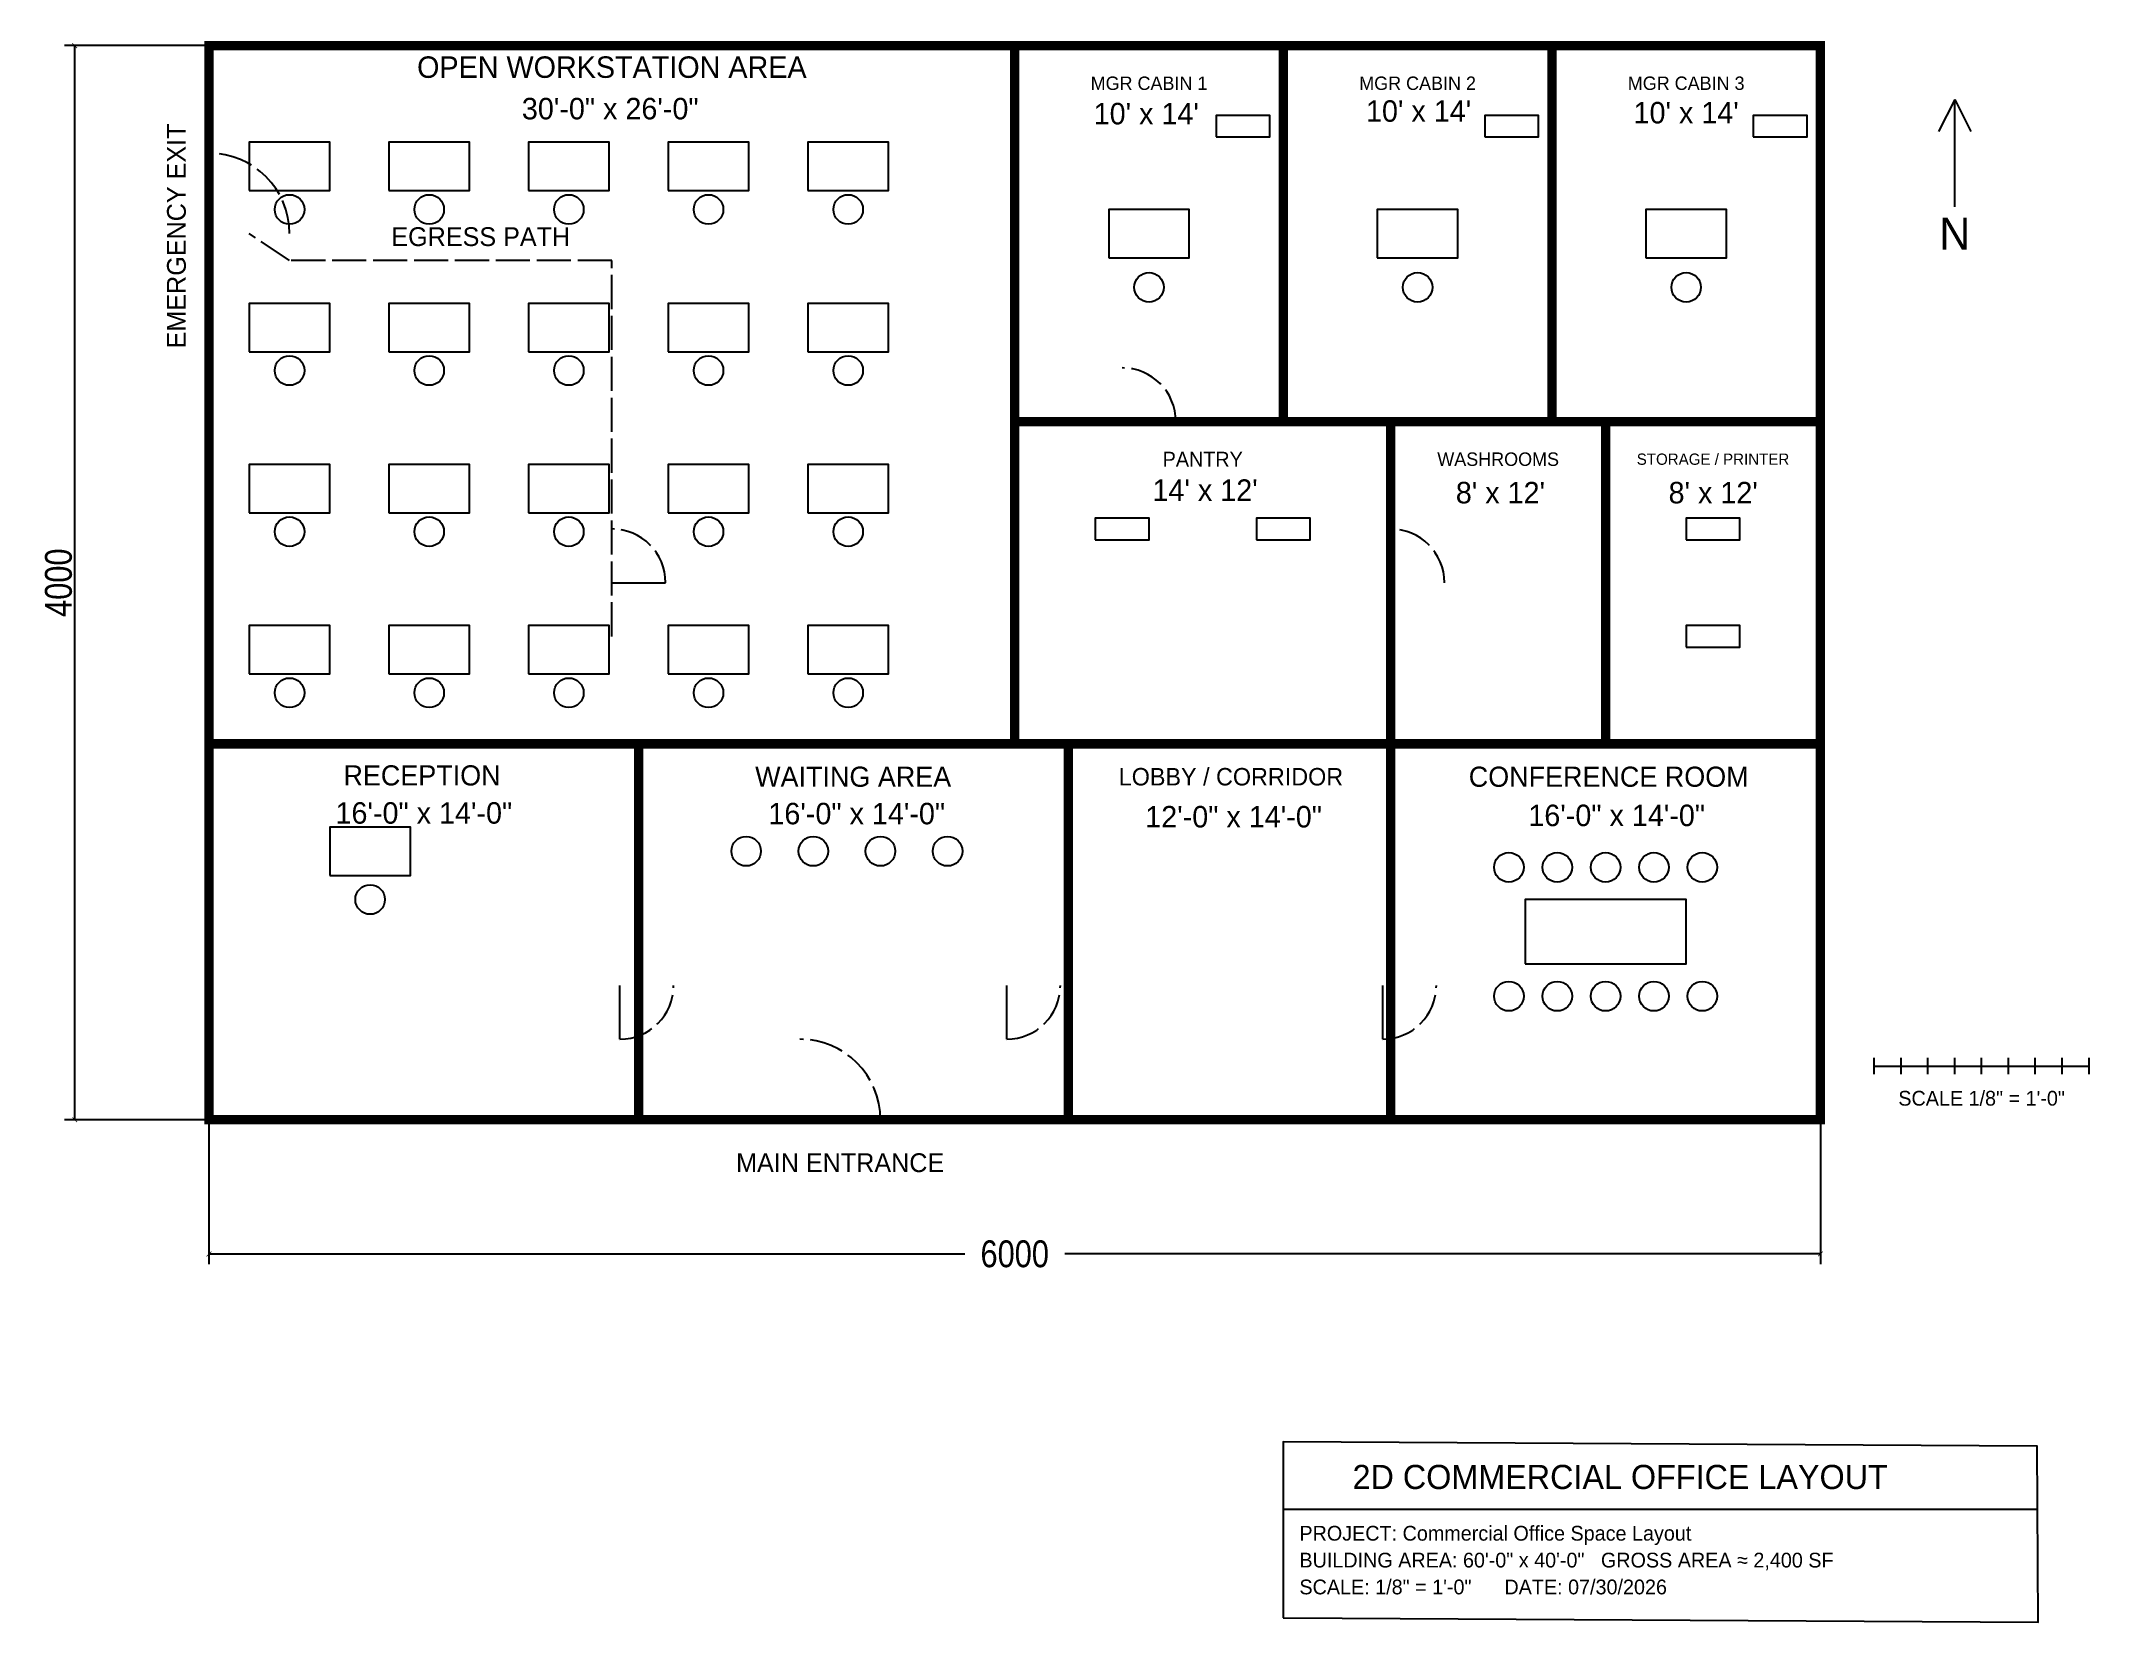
# Model space of a CAD drawing. Header units: metres. Extents: x -6.3 to 70, y -18.7 to 40.2.
import ezdxf
from ezdxf.enums import TextEntityAlignment as Align

# ---------------------------------------------------------------- set-up
doc = ezdxf.new("R2010")
doc.units = ezdxf.units.M
doc.linetypes.add('DASHED', pattern=[1.524, 1.27, -0.254])
for name, color, linetype in [('A-DOOR', 4, 'Continuous'), ('A-WALL', 7, 'Continuous'), ('CENTER', 12, 'DASHED'), ('DIMS', 2, 'Continuous'), ('FURN', 6, 'Continuous'), ('TEXT', 73, 'Continuous'), ('TITLE', 7, 'Continuous')]:
    doc.layers.add(name, color=color, linetype=linetype)
doc.layers.add('OVERALL', color=7, linetype='Continuous', true_color=0xf5ffff)
doc.styles.add('OpenSansCondensed-Light', font='OpenSansCondensed-Light.ttf')
doc.dimstyles.new('EZDXF', dxfattribs={"dimtxt": 0.25, "dimasz": 0.175, "dimexe": 0.375, "dimexo": 0.125, "dimgap": 0.1, "dimtad": 1, "dimlfac": 100, "dimzin": 12, "dimdsep": 46, "dimtxsty": 'OpenSansCondensed-Light', "dimblk": 'ARCHTICK', "dimcen": 2.5, "dimazin": 3, "dimtfac": 0.5, "dimtmove": 2, "dimatfit": 3, "dimarcsym": 0})

# ---------------------------------------------------------------- blocks, each defined once
blk = doc.blocks.new('DESK')
at = {"layer": 'FURN'}
blk.add_lwpolyline([(-1.5, -0.9), (1.5, -0.9), (1.5, 0.9), (-1.5, 0.9), (-1.5, -0.9)], dxfattribs=at)
at = {"layer": 'TEXT', "flags": 1}
for tag, p in [('ITEM_ID', (0, -0.9)), ('NAME', (0, -1.4)), ('COST', (0, -1.9))]:
    blk.add_attdef(tag, p, '', height=0.35, dxfattribs=at)
blk = doc.blocks.new('CHAIR')
at = {"layer": 'FURN'}
blk.add_circle((0, 0), 0.55, dxfattribs=at)
at = {"layer": 'TEXT', "flags": 1}
for tag, p in [('ITEM_ID', (0, -0.9)), ('NAME', (0, -1.4)), ('COST', (0, -1.9))]:
    blk.add_attdef(tag, p, '', height=0.35, dxfattribs=at)
blk = doc.blocks.new('MEETING_TABLE')
at = {"layer": 'FURN'}
blk.add_lwpolyline([(-3, -1.2), (3, -1.2), (3, 1.2), (-3, 1.2), (-3, -1.2)], dxfattribs=at)
at = {"layer": 'TEXT', "flags": 1}
for tag, p in [('ITEM_ID', (0, -0.9)), ('NAME', (0, -1.4)), ('COST', (0, -1.9))]:
    blk.add_attdef(tag, p, '', height=0.35, dxfattribs=at)
blk = doc.blocks.new('CABINET')
at = {"layer": 'FURN'}
blk.add_lwpolyline([(-1, -0.4), (1, -0.4), (1, 0.4), (-1, 0.4), (-1, -0.4)], dxfattribs=at)
at = {"layer": 'TEXT', "flags": 1}
for tag, p in [('ITEM_ID', (0, -0.9)), ('NAME', (0, -1.4)), ('COST', (0, -1.9))]:
    blk.add_attdef(tag, p, '', height=0.35, dxfattribs=at)
blk = doc.blocks.new('_ARCHTICK')
at = {"color": 0, "linetype": 'ByBlock', "const_width": 0.15}
blk.add_lwpolyline([(-0.5, -0.5), (0.5, 0.5)], dxfattribs=at)
blk = doc.blocks.new('*D7')
at = {"layer": 'Defpoints', "color": 0, "transparency": 16777216}
for p in [(0, 0), (60, 0), (60, -5)]:
    blk.add_point(p, dxfattribs=at)
at = {"layer": 'OVERALL', "color": 0, "lineweight": -2, "transparency": 16777216}
for p, q in [((0, -0.125), (0, -5.375)), ((60, -0.125), (60, -5.375)), ((0, -5), (28.138, -5)), ((60, -5), (31.862, -5))]:
    blk.add_line(p, q, dxfattribs=at)
at = {"layer": 'OVERALL', "color": 0, "lineweight": -2, "transparency": 16777216, "xscale": 0.175, "yscale": 0.175, "zscale": 0.175, "rotation": 180}
blk.add_blockref('_ARCHTICK', (0, -5), dxfattribs=at)
at = {"layer": 'OVERALL', "color": 0, "lineweight": -2, "transparency": 16777216, "xscale": 0.175, "yscale": 0.175, "zscale": 0.175}
blk.add_blockref('_ARCHTICK', (60, -5), dxfattribs=at)
at = {"layer": 'OVERALL', "color": 0, "transparency": 16777216, "insert": (30, -5), "char_height": 1, "attachment_point": 5, "style": 'OpenSansCondensed-Light'}
blk.add_mtext('6000', dxfattribs=at)

msp = doc.modelspace()

# ---------------------------------------------------------------- linework, layer by layer
at = {"layer": 'A-DOOR'}
for p, q in [((0, 33), (0, 36)), ((34, 26), (36, 26)), ((44, 20), (44, 22)), ((15, 20), (17, 20)), ((15.3, 3), (15.3, 5)), ((29.7, 3), (29.7, 5)), ((43.7, 3), (43.7, 5)), ((22, 0), (25, 0))]:
    msp.add_line(p, q, dxfattribs=at)
at = {"layer": 'A-WALL', "const_width": 0.35}
for points in [[(0, 0), (60, 0), (60, 40), (0, 40), (0, 0)], [(30, 14), (30, 40)], [(40, 26), (40, 40)], [(50, 26), (50, 40)], [(30, 26), (60, 26)], [(44, 14), (44, 26)], [(52, 14), (52, 26)], [(0, 14), (60, 14)], [(16, 0), (16, 14)], [(32, 0), (32, 14)], [(44, 0), (44, 14)]]:
    msp.add_lwpolyline(points, dxfattribs=at)
at = {"layer": 'CENTER', "color": 1}
msp.add_lwpolyline([(15, 18), (15, 32), (3, 32), (1.5, 33)], dxfattribs=at)
at = {"layer": 'CENTER'}
for centre, radius, start, end in [((0, 33), 3, 0, 90), ((34, 26), 2, 0, 90), ((15, 20), 2, 0, 90), ((44, 20), 2, 0, 90), ((15.3, 5), 2, -90, 0), ((29.7, 5), 2, -90, 0), ((43.7, 5), 2, -90, 0), ((22, 0), 3, 0, 90)]:
    msp.add_arc(centre, radius, start, end, dxfattribs=at)
at = {"layer": 'DIMS'}
for p, q in [((62, 1.7), (62, 2.3)), ((63, 1.7), (63, 2.3)), ((64, 1.7), (64, 2.3)), ((65, 1.7), (65, 2.3)), ((66, 1.7), (66, 2.3)), ((67, 1.7), (67, 2.3)), ((68, 1.7), (68, 2.3)), ((69, 1.7), (69, 2.3)), ((70, 1.7), (70, 2.3)), ((62, 2), (70, 2))]:
    msp.add_line(p, q, dxfattribs=at)
at = {"layer": 'TEXT'}
for p, q in [((65, 38), (64.4, 36.8)), ((65, 34), (65, 38)), ((65, 38), (65.6, 36.8))]:
    msp.add_line(p, q, dxfattribs=at)
at = {"layer": 'TITLE'}
msp.add_line((40, -14.5), (68.08013, -14.5), dxfattribs=at)
msp.add_lwpolyline([(40, -18.55337), (40.03259, -18.55386), (68.10105, -18.70665), (68.06846, -12.15278), (40, -12)], close=True, dxfattribs=at)

# ---------------------------------------------------------------- block references
at = {"layer": 'FURN'}
for name, p in [('CABINET', (38.5, 37)), ('CABINET', (48.5, 37)), ('CABINET', (58.5, 37)), ('DESK', (3, 35.5)), ('DESK', (8.2, 35.5)), ('DESK', (13.4, 35.5)), ('DESK', (18.6, 35.5)), ('DESK', (23.8, 35.5)), ('CHAIR', (3, 33.9)), ('CHAIR', (8.2, 33.9)), ('CHAIR', (13.4, 33.9)), ('CHAIR', (18.6, 33.9)), ('CHAIR', (23.8, 33.9)), ('DESK', (35, 33)), ('DESK', (45, 33)), ('DESK', (55, 33)), ('CHAIR', (35, 31)), ('CHAIR', (45, 31)), ('CHAIR', (55, 31)), ('DESK', (3, 29.5)), ('DESK', (8.2, 29.5)), ('DESK', (13.4, 29.5)), ('DESK', (18.6, 29.5)), ('DESK', (23.8, 29.5)), ('CHAIR', (3, 27.9)), ('CHAIR', (8.2, 27.9)), ('CHAIR', (13.4, 27.9)), ('CHAIR', (18.6, 27.9)), ('CHAIR', (23.8, 27.9)), ('DESK', (3, 23.5)), ('DESK', (8.2, 23.5)), ('DESK', (13.4, 23.5)), ('DESK', (18.6, 23.5)), ('DESK', (23.8, 23.5)), ('CHAIR', (3, 21.9)), ('CHAIR', (8.2, 21.9)), ('CHAIR', (13.4, 21.9)), ('CHAIR', (18.6, 21.9)), ('CHAIR', (23.8, 21.9)), ('CABINET', (34, 22)), ('CABINET', (40, 22)), ('CABINET', (56, 22)), ('DESK', (3, 17.5)), ('DESK', (8.2, 17.5)), ('DESK', (13.4, 17.5)), ('DESK', (18.6, 17.5)), ('DESK', (23.8, 17.5)), ('CABINET', (56, 18)), ('CHAIR', (3, 15.9)), ('CHAIR', (8.2, 15.9)), ('CHAIR', (13.4, 15.9)), ('CHAIR', (18.6, 15.9)), ('CHAIR', (23.8, 15.9)), ('DESK', (6, 10)), ('CHAIR', (20, 10)), ('CHAIR', (22.5, 10)), ('CHAIR', (25, 10)), ('CHAIR', (27.5, 10)), ('CHAIR', (48.4, 9.4)), ('CHAIR', (50.2, 9.4)), ('CHAIR', (52, 9.4)), ('CHAIR', (53.8, 9.4)), ('CHAIR', (55.6, 9.4)), ('CHAIR', (6, 8.2)), ('MEETING_TABLE', (52, 7)), ('CHAIR', (48.4, 4.6)), ('CHAIR', (50.2, 4.6)), ('CHAIR', (52, 4.6)), ('CHAIR', (53.8, 4.6)), ('CHAIR', (55.6, 4.6))]:
    msp.add_blockref(name, p, dxfattribs=at)

# ---------------------------------------------------------------- texts
at = {"layer": 'TEXT'}
for s, height, p in [('OPEN WORKSTATION AREA', 0.8, (15, 39.2)), ('MGR CABIN 1', 0.5, (35, 38.6)), ('MGR CABIN 2', 0.5, (45, 38.6)), ('MGR CABIN 3', 0.5, (55, 38.6)), ('30\'-0" x 26\'-0"', 0.8, (14.93965, 37.65472)), ("10' x 14'", 0.8, (34.89811, 37.46854)), ("10' x 14'", 0.8, (45.03759, 37.56561)), ("10' x 14'", 0.8, (54.9997, 37.5032)), ('N', 1.2, (65, 33)), ('EGRESS PATH', 0.7, (10.11877, 32.88726)), ('WASHROOMS', 0.5, (48, 24.6)), ('STORAGE / PRINTER', 0.42, (56, 24.6)), ("14' x 12'", 0.8, (37.088, 23.44666)), ("8' x 12'", 0.8, (48.08482, 23.35354)), ("8' x 12'", 0.8, (56.00625, 23.35354)), ('RECEPTION', 0.75, (7.93198, 12.82421)), ('WAITING AREA', 0.75, (23.98503, 12.77455)), ('LOBBY / CORRIDOR', 0.65, (38.05009, 12.77455)), ('CONFERENCE ROOM', 0.75, (52.11515, 12.77455)), ('16\'-0" x 14\'-0"', 0.8, (8, 11.425)), ('16\'-0" x 14\'-0"', 0.8, (24.11817, 11.40161)), ('12\'-0" x 14\'-0"', 0.8, (38.14949, 11.28472)), ('16\'-0" x 14\'-0"', 0.8, (52.41335, 11.33438)), ('SCALE 1/8" = 1\'-0"', 0.55, (66, 0.8)), ('MAIN ENTRANCE', 0.7, (23.5, -1.6)), ('2D COMMERCIAL OFFICE LAYOUT', 0.9, (52.54226, -13.30328))]:
    msp.add_text(s, height=height, dxfattribs=at).set_placement(p, align=Align.MIDDLE_CENTER)
at = {"layer": 'TEXT', "color": 1}
msp.add_text('EMERGENCY EXIT', height=0.7, rotation=90, dxfattribs=at).set_placement((-1.2128, 32.91283), align=Align.MIDDLE_CENTER)
at = {"layer": 'TEXT', "color": 75}
msp.add_text('PANTRY', height=0.55, dxfattribs=at).set_placement((37, 24.6), align=Align.MIDDLE_CENTER)
at = {"layer": 'TITLE'}
for s, p in [('PROJECT: Commercial Office Space Layout', (40.6, -15.4)), ('BUILDING AREA: 60\'-0" x 40\'-0"   GROSS AREA ≈ 2,400 SF', (40.6, -16.4)), ('SCALE: 1/8" = 1\'-0"      DATE: 07/30/2026', (40.6, -17.4))]:
    msp.add_text(s, height=0.55, dxfattribs=at).set_placement(p, align=Align.MIDDLE_LEFT)

# ---------------------------------------------------------------- dimensions: what is measured, and where the dimension line sits
at = {"layer": 'OVERALL'}
msp.add_linear_dim(base=(-5, 0), p1=(0, 0), p2=(0, 40), angle=90, dimstyle='EZDXF', override={"dimtxt": 1}, dxfattribs=at).render()
dim = msp.add_linear_dim(base=(60, -5), p1=(0, 0), p2=(60, 0), dimstyle='EZDXF', override={"dimtxt": 1}, dxfattribs=at)
dim.commit()
dim.dimension.update_dxf_attribs({"geometry": '*D7', "text_midpoint": (30, -5), "dimtype": 160})

doc.saveas('drawing.dxf')
